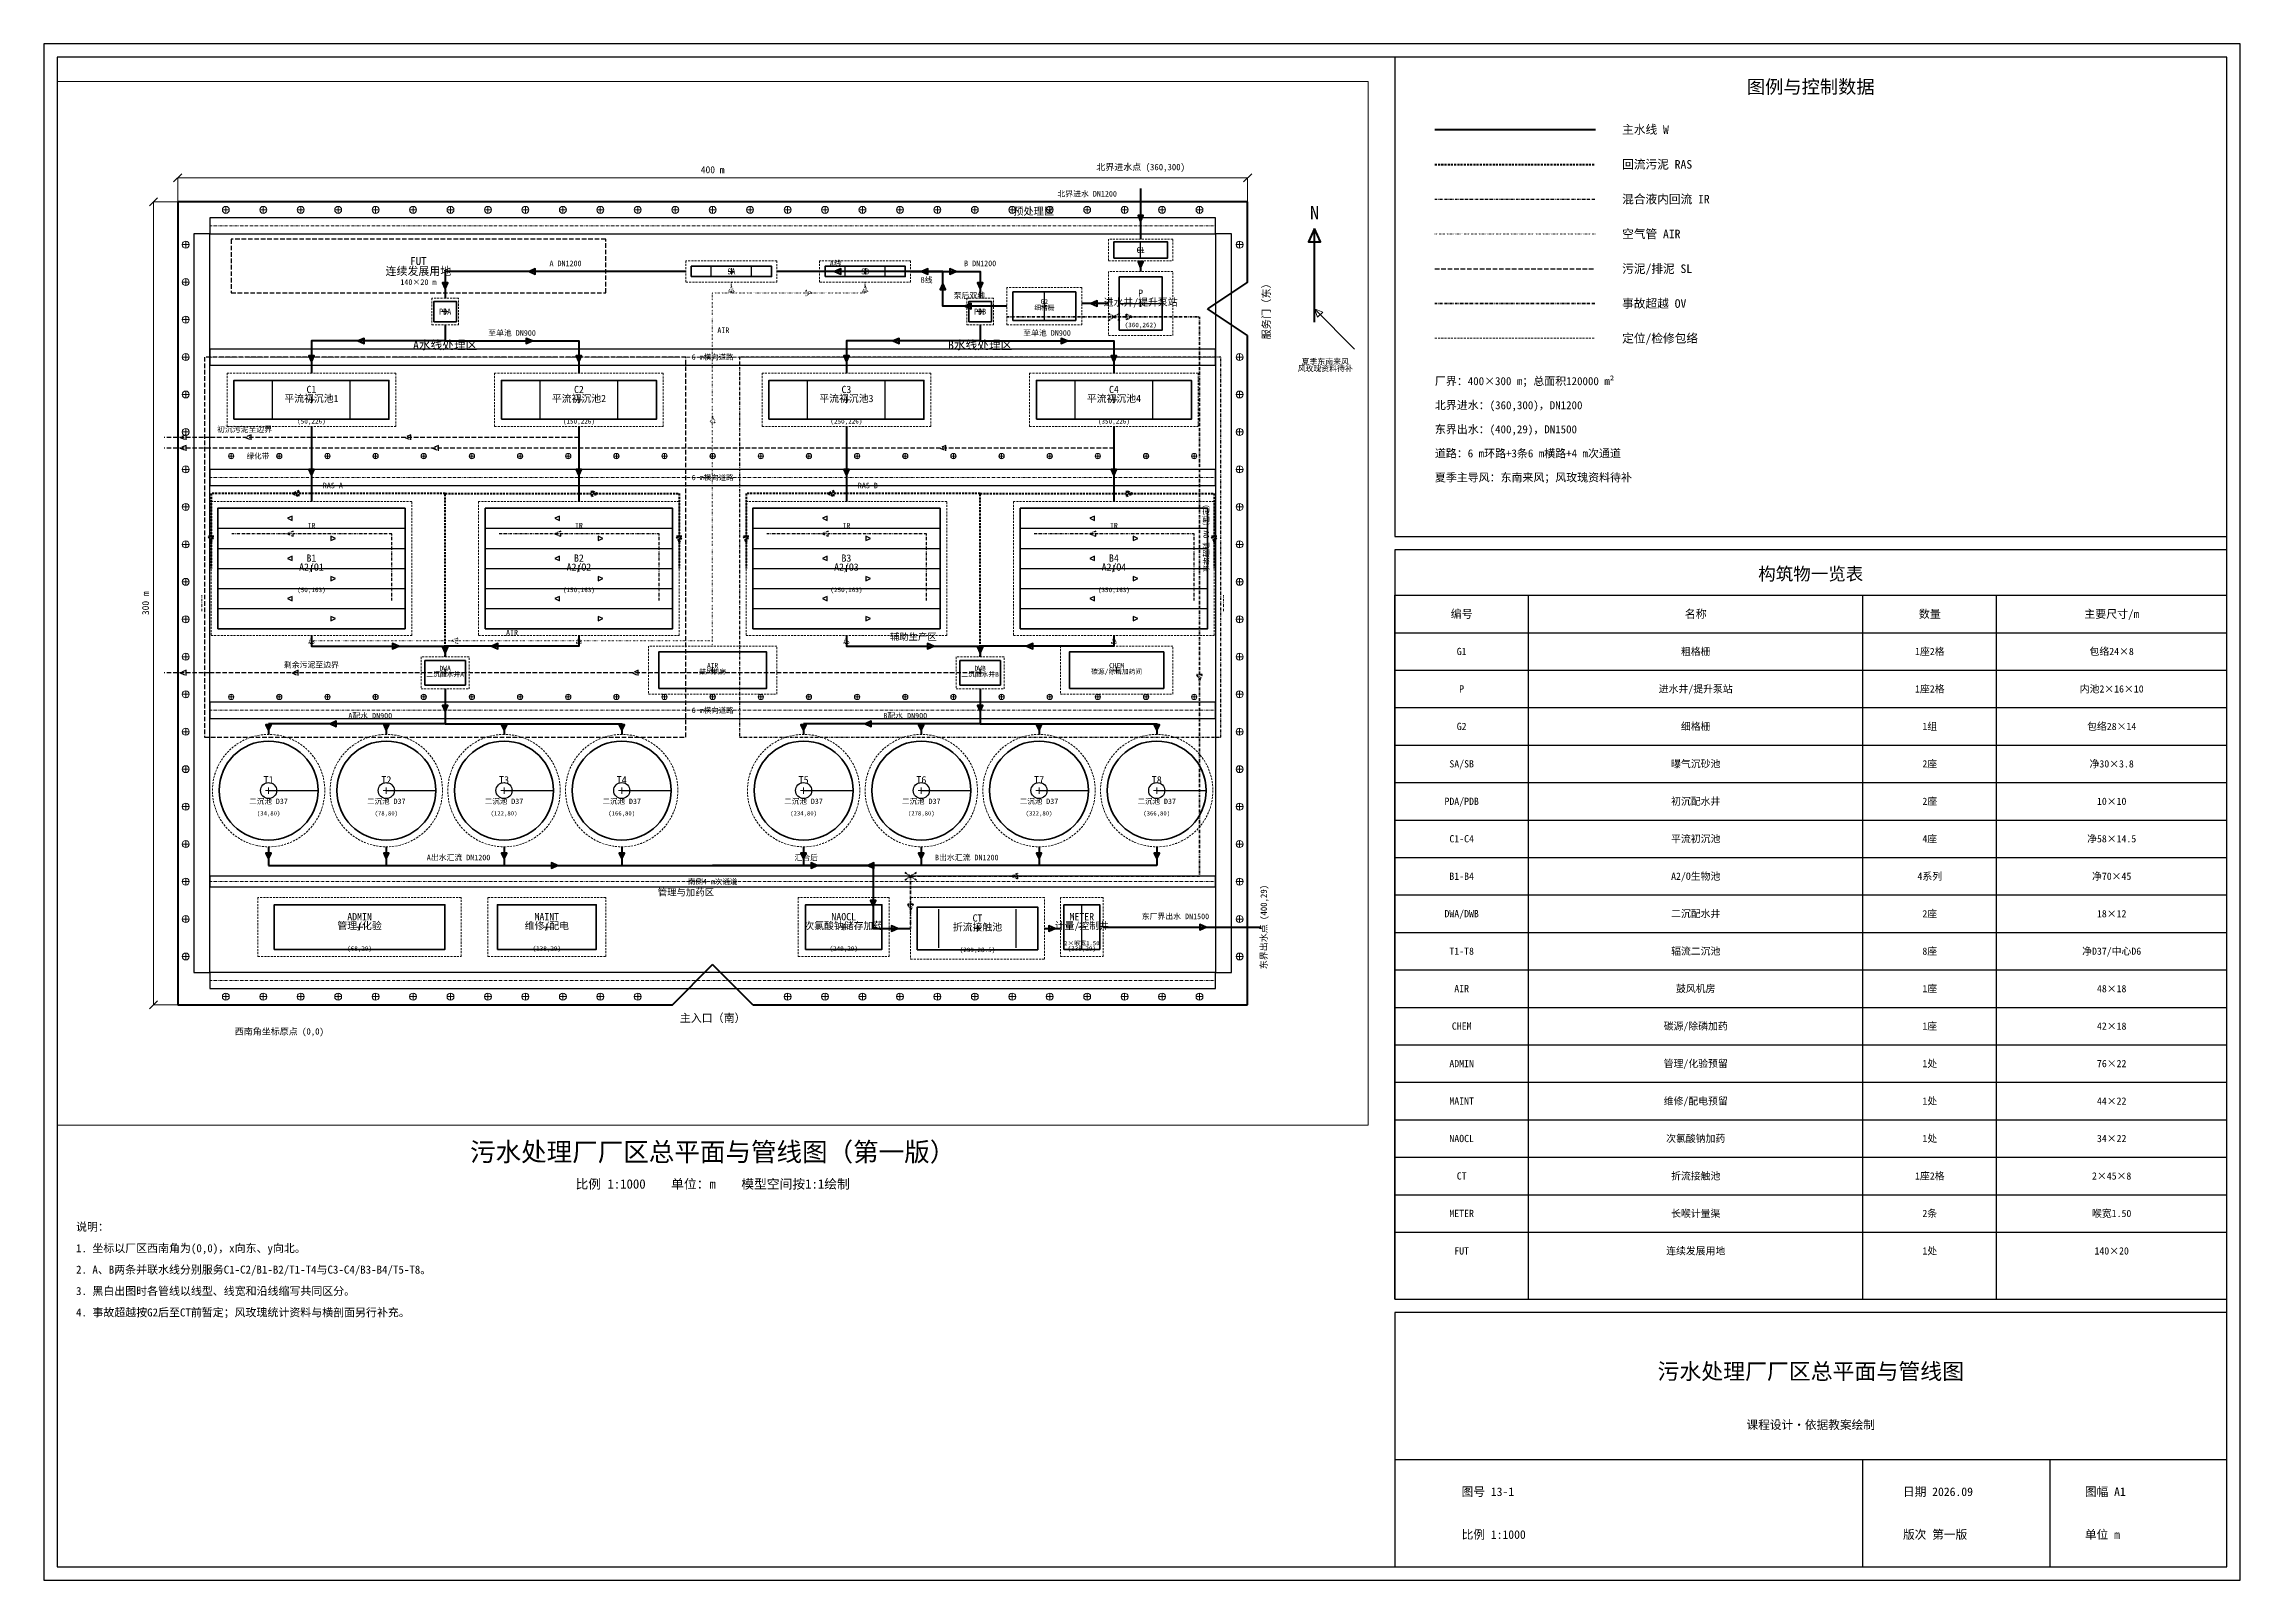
# Paper-space layout 'A1-1_1000' of a CAD drawing. Header units: metres, sheet in millimetres. Extents: x 10 to 831, y 10 to 584.
# The model-space entities are those that its viewports show. They can reach past a viewport. Long polylines and large blocks are cut down to what shows.
import ezdxf
from ezdxf.enums import TextEntityAlignment as Align

# ---------------------------------------------------------------- set-up
doc = ezdxf.new("R2010")
doc.units = ezdxf.units.M
for name, pattern in [('DASHDOTX', [1.8, 0.9, -0.35, 0.08, -0.35, 0.08, -0.04]), ('DASHEDX', [1.2, 0.75, -0.45]), ('DOTTEDX', [0.5, 0.08, -0.42]), ('LONGDASHX', [2.4, 1.7, -0.7])]:
    doc.linetypes.add(name, pattern=pattern)
for name, color, linetype, lineweight in [('AIR', 7, 'DOTTEDX', 25), ('BYPASS', 7, 'DASHDOTX', 35), ('COORD', 7, 'CONTINUOUS', 13), ('DIM', 7, 'CONTINUOUS', 18), ('ENVELOPE', 7, 'DASHEDX', 13), ('FLOW', 7, 'CONTINUOUS', 25), ('GREEN', 7, 'CONTINUOUS', 13), ('IR', 7, 'DASHDOTX', 30), ('NOTE', 7, 'CONTINUOUS', 18), ('PAPER', 7, 'CONTINUOUS', 25), ('RAS', 7, 'DASHEDX', 40), ('ROAD', 7, 'CONTINUOUS', 25), ('ROAD-CENTER', 7, 'DASHDOTX', 13), ('SITE', 7, 'CONTINUOUS', 50), ('SLUDGE', 7, 'LONGDASHX', 30), ('STRUCT-IN', 7, 'CONTINUOUS', 25), ('STRUCT-OUT', 7, 'CONTINUOUS', 35), ('TEXT', 7, 'CONTINUOUS', 18), ('W-MAIN', 7, 'CONTINUOUS', 50), ('ZONE-A', 7, 'LONGDASHX', 25), ('ZONE-B', 7, 'DASHDOTX', 25)]:
    doc.layers.add(name, color=color, linetype=linetype, lineweight=lineweight)
doc.styles.add('CN', font='simsun.ttf')

msp = doc.modelspace()

# ---------------------------------------------------------------- linework, layer by layer
at = {"layer": 'AIR'}
for points in [[(200, 134), (200, 266), (207, 266), (207, 270)], [(200, 266), (257, 266), (257, 270)], [(50, 136), (50, 138)], [(200, 134), (200, 136), (50, 136)], [(150, 136), (150, 138)], [(250, 136), (250, 138)], [(350, 136), (350, 138)]]:
    msp.add_lwpolyline(points, dxfattribs=at)
for points in [[(207, 268.6), (206.01, 266.4), (207.99, 266.4)], [(237.05, 266), (234.85, 266.99), (234.85, 265.01)], [(257, 268.6), (256.01, 266.4), (257.99, 266.4)], [(200, 219.8), (199.01, 217.6), (200.99, 217.6)], [(50, 137.3), (49.01, 135.1), (50.99, 135.1)], [(102.5, 136), (104.7, 135.01), (104.7, 136.99)], [(150, 137.3), (149.01, 135.1), (150.99, 135.1)], [(250, 137.3), (249.01, 135.1), (250.99, 135.1)], [(350, 137.3), (349.01, 135.1), (350.99, 135.1)]]:
    msp.add_lwpolyline(points, close=True, dxfattribs=at)
at = {"layer": 'BYPASS'}
for points in [[(310, 257), (382, 257), (382, 48), (274, 48), (274, 28.5)], [(347.8, 255.57), (350, 257), (347.8, 258.43)], [(352.2, 255.57), (350, 257), (352.2, 258.43)], [(271.8, 46.57), (274, 48), (271.8, 49.43)], [(276.2, 46.57), (274, 48), (276.2, 49.43)]]:
    msp.add_lwpolyline(points, dxfattribs=at)
for points in [[(356.8, 257), (354.6, 257.99), (354.6, 256.01)], [(382, 121.15), (382.99, 123.35), (381.01, 123.35)], [(311.8, 48), (314, 47.01), (314, 48.99)], [(274, 35.33), (274.99, 37.53), (273.01, 37.53)]]:
    msp.add_lwpolyline(points, close=True, dxfattribs=at)
at = {"layer": 'COORD'}
for p, q in [((358.8, 282), (361.2, 282)), ((360, 280.8), (360, 283.2)), ((205.8, 274), (208.2, 274)), ((207, 272.8), (207, 275.2)), ((255.8, 274), (258.2, 274)), ((257, 272.8), (257, 275.2)), ((360, 260.8), (360, 263.2)), ((98.8, 259), (101.2, 259)), ((100, 257.8), (100, 260.2)), ((298.8, 259), (301.2, 259)), ((300, 257.8), (300, 260.2)), ((322.8, 261), (325.2, 261)), ((324, 259.8), (324, 262.2)), ((358.8, 262), (361.2, 262)), ((48.8, 226), (51.2, 226)), ((50, 224.8), (50, 227.2)), ((148.8, 226), (151.2, 226)), ((150, 224.8), (150, 227.2)), ((248.8, 226), (251.2, 226)), ((250, 224.8), (250, 227.2)), ((348.8, 226), (351.2, 226)), ((350, 224.8), (350, 227.2)), ((48.8, 163), (51.2, 163)), ((50, 161.8), (50, 164.2)), ((148.8, 163), (151.2, 163)), ((150, 161.8), (150, 164.2)), ((248.8, 163), (251.2, 163)), ((250, 161.8), (250, 164.2)), ((348.8, 163), (351.2, 163)), ((350, 161.8), (350, 164.2)), ((98.8, 124), (101.2, 124)), ((100, 122.8), (100, 125.2)), ((198.8, 125), (201.2, 125)), ((200, 123.8), (200, 126.2)), ((298.8, 124), (301.2, 124)), ((300, 122.8), (300, 125.2)), ((349.8, 125), (352.2, 125)), ((351, 123.8), (351, 126.2)), ((32.8, 80), (35.2, 80)), ((34, 78.8), (34, 81.2)), ((76.8, 80), (79.2, 80)), ((78, 78.8), (78, 81.2)), ((120.8, 80), (123.2, 80)), ((122, 78.8), (122, 81.2)), ((164.8, 80), (167.2, 80)), ((166, 78.8), (166, 81.2)), ((232.8, 80), (235.2, 80)), ((234, 78.8), (234, 81.2)), ((276.8, 80), (279.2, 80)), ((278, 78.8), (278, 81.2)), ((320.8, 80), (323.2, 80)), ((322, 78.8), (322, 81.2)), ((364.8, 80), (367.2, 80)), ((366, 78.8), (366, 81.2)), ((66.8, 29), (69.2, 29)), ((68, 27.8), (68, 30.2)), ((136.8, 29), (139.2, 29)), ((138, 27.8), (138, 30.2)), ((247.8, 29), (250.2, 29)), ((249, 27.8), (249, 30.2)), ((297.8, 28.5), (300.2, 28.5)), ((299, 27.3), (299, 29.7)), ((336.8, 29), (339.2, 29)), ((338, 27.8), (338, 30.2))]:
    msp.add_line(p, q, dxfattribs=at)
at = {"layer": 'DIM'}
for p, q in [((-1.5, 307.5), (1.5, 310.5)), ((0, 300), (0, 309)), ((0, 309), (400, 309)), ((398.5, 307.5), (401.5, 310.5)), ((400, 300), (400, 309)), ((-10.5, 298.5), (-7.5, 301.5)), ((0, 300), (-9, 300)), ((-9, 0), (-9, 300)), ((-10.5, -1.5), (-7.5, 1.5)), ((0, 0), (-9, 0))]:
    msp.add_line(p, q, dxfattribs=at)
at = {"layer": 'ENVELOPE'}
for points in [[(348, 278), (372, 278), (372, 286), (348, 286)], [(190, 270), (224, 270), (224, 278), (190, 278)], [(240, 270), (274, 270), (274, 278), (240, 278)], [(348, 250), (372, 250), (372, 274), (348, 274)], [(95, 254), (105, 254), (105, 264), (95, 264)], [(295, 254), (305, 254), (305, 264), (295, 264)], [(310, 254), (338, 254), (338, 268), (310, 268)], [(18.5, 216), (81.5, 216), (81.5, 236), (18.5, 236)], [(118.5, 216), (181.5, 216), (181.5, 236), (118.5, 236)], [(218.5, 216), (281.5, 216), (281.5, 236), (218.5, 236)], [(318.5, 216), (381.5, 216), (381.5, 236), (318.5, 236)], [(12.5, 138), (87.5, 138), (87.5, 188), (12.5, 188)], [(112.5, 138), (187.5, 138), (187.5, 188), (112.5, 188)], [(212.5, 138), (287.5, 138), (287.5, 188), (212.5, 188)], [(312.5, 138), (387.5, 138), (387.5, 188), (312.5, 188)], [(176, 116), (224, 116), (224, 134), (176, 134)], [(330, 116), (372, 116), (372, 134), (330, 134)], [(91, 118), (109, 118), (109, 130), (91, 130)], [(291, 118), (309, 118), (309, 130), (291, 130)], [(30, 18), (106, 18), (106, 40), (30, 40)], [(116, 18), (160, 18), (160, 40), (116, 40)], [(232, 18), (266, 18), (266, 40), (232, 40)], [(274, 17), (324, 17), (324, 40), (274, 40)], [(330, 18), (346, 18), (346, 40), (330, 40)]]:
    msp.add_lwpolyline(points, close=True, dxfattribs=at)
for centre in [(34, 80), (78, 80), (122, 80), (166, 80), (234, 80), (278, 80), (322, 80), (366, 80)]:
    msp.add_circle(centre, 21, dxfattribs=at)
at = {"layer": 'FLOW'}
for points in [[(41, 181.75), (42.8, 180.94), (42.8, 182.56)], [(141, 181.75), (142.8, 180.94), (142.8, 182.56)], [(241, 181.75), (242.8, 180.94), (242.8, 182.56)], [(341, 181.75), (342.8, 180.94), (342.8, 182.56)], [(59, 174.25), (57.2, 175.06), (57.2, 173.44)], [(159, 174.25), (157.2, 175.06), (157.2, 173.44)], [(259, 174.25), (257.2, 175.06), (257.2, 173.44)], [(359, 174.25), (357.2, 175.06), (357.2, 173.44)], [(41, 166.75), (42.8, 165.94), (42.8, 167.56)], [(141, 166.75), (142.8, 165.94), (142.8, 167.56)], [(241, 166.75), (242.8, 165.94), (242.8, 167.56)], [(341, 166.75), (342.8, 165.94), (342.8, 167.56)], [(59, 159.25), (57.2, 160.06), (57.2, 158.44)], [(159, 159.25), (157.2, 160.06), (157.2, 158.44)], [(259, 159.25), (257.2, 160.06), (257.2, 158.44)], [(359, 159.25), (357.2, 160.06), (357.2, 158.44)], [(41, 151.75), (42.8, 150.94), (42.8, 152.56)], [(141, 151.75), (142.8, 150.94), (142.8, 152.56)], [(241, 151.75), (242.8, 150.94), (242.8, 152.56)], [(341, 151.75), (342.8, 150.94), (342.8, 152.56)], [(59, 144.25), (57.2, 145.06), (57.2, 143.44)], [(159, 144.25), (157.2, 145.06), (157.2, 143.44)], [(259, 144.25), (257.2, 145.06), (257.2, 143.44)], [(359, 144.25), (357.2, 145.06), (357.2, 143.44)]]:
    msp.add_lwpolyline(points, close=True, dxfattribs=at)
at = {"layer": 'GREEN'}
for p, q in [((16.7, 297), (19.3, 297)), ((18, 295.7), (18, 298.3)), ((30.7, 297), (33.3, 297)), ((32, 295.7), (32, 298.3)), ((44.7, 297), (47.3, 297)), ((46, 295.7), (46, 298.3)), ((58.7, 297), (61.3, 297)), ((60, 295.7), (60, 298.3)), ((72.7, 297), (75.3, 297)), ((74, 295.7), (74, 298.3)), ((86.7, 297), (89.3, 297)), ((88, 295.7), (88, 298.3)), ((100.7, 297), (103.3, 297)), ((102, 295.7), (102, 298.3)), ((114.7, 297), (117.3, 297)), ((116, 295.7), (116, 298.3)), ((128.7, 297), (131.3, 297)), ((130, 295.7), (130, 298.3)), ((142.7, 297), (145.3, 297)), ((144, 295.7), (144, 298.3)), ((156.7, 297), (159.3, 297)), ((158, 295.7), (158, 298.3)), ((170.7, 297), (173.3, 297)), ((172, 295.7), (172, 298.3)), ((184.7, 297), (187.3, 297)), ((186, 295.7), (186, 298.3)), ((198.7, 297), (201.3, 297)), ((200, 295.7), (200, 298.3)), ((212.7, 297), (215.3, 297)), ((214, 295.7), (214, 298.3)), ((226.7, 297), (229.3, 297)), ((228, 295.7), (228, 298.3)), ((240.7, 297), (243.3, 297)), ((242, 295.7), (242, 298.3)), ((254.7, 297), (257.3, 297)), ((256, 295.7), (256, 298.3)), ((268.7, 297), (271.3, 297)), ((270, 295.7), (270, 298.3)), ((282.7, 297), (285.3, 297)), ((284, 295.7), (284, 298.3)), ((296.7, 297), (299.3, 297)), ((298, 295.7), (298, 298.3)), ((310.7, 297), (313.3, 297)), ((312, 295.7), (312, 298.3)), ((324.7, 297), (327.3, 297)), ((326, 295.7), (326, 298.3)), ((338.7, 297), (341.3, 297)), ((340, 295.7), (340, 298.3)), ((352.7, 297), (355.3, 297)), ((354, 295.7), (354, 298.3)), ((366.7, 297), (369.3, 297)), ((368, 295.7), (368, 298.3)), ((380.7, 297), (383.3, 297)), ((382, 295.7), (382, 298.3)), ((1.7, 284), (4.3, 284)), ((3, 282.7), (3, 285.3)), ((395.7, 284), (398.3, 284)), ((397, 282.7), (397, 285.3)), ((3, 268.7), (3, 271.3)), ((1.7, 270), (4.3, 270)), ((1.7, 256), (4.3, 256)), ((3, 254.7), (3, 257.3)), ((1.7, 242), (4.3, 242)), ((3, 240.7), (3, 243.3)), ((395.7, 242), (398.3, 242)), ((397, 240.7), (397, 243.3)), ((1.7, 228), (4.3, 228)), ((3, 226.7), (3, 229.3)), ((395.7, 228), (398.3, 228)), ((397, 226.7), (397, 229.3)), ((1.7, 214), (4.3, 214)), ((3, 212.7), (3, 215.3)), ((395.7, 214), (398.3, 214)), ((397, 212.7), (397, 215.3)), ((20, 204), (20, 206)), ((38, 204), (38, 206)), ((56, 204), (56, 206)), ((74, 204), (74, 206)), ((92, 204), (92, 206)), ((110, 204), (110, 206)), ((128, 204), (128, 206)), ((146, 204), (146, 206)), ((164, 204), (164, 206)), ((182, 204), (182, 206)), ((200, 204), (200, 206)), ((218, 204), (218, 206)), ((236, 204), (236, 206)), ((254, 204), (254, 206)), ((272, 204), (272, 206)), ((290, 204), (290, 206)), ((308, 204), (308, 206)), ((326, 204), (326, 206)), ((344, 204), (344, 206)), ((362, 204), (362, 206)), ((380, 204), (380, 206)), ((1.7, 200), (4.3, 200)), ((3, 198.7), (3, 201.3)), ((19, 205), (21, 205)), ((37, 205), (39, 205)), ((55, 205), (57, 205)), ((73, 205), (75, 205)), ((91, 205), (93, 205)), ((109, 205), (111, 205)), ((127, 205), (129, 205)), ((145, 205), (147, 205)), ((163, 205), (165, 205)), ((181, 205), (183, 205)), ((199, 205), (201, 205)), ((217, 205), (219, 205)), ((235, 205), (237, 205)), ((253, 205), (255, 205)), ((271, 205), (273, 205)), ((289, 205), (291, 205)), ((307, 205), (309, 205)), ((325, 205), (327, 205)), ((343, 205), (345, 205)), ((361, 205), (363, 205)), ((379, 205), (381, 205)), ((395.7, 200), (398.3, 200)), ((397, 198.7), (397, 201.3)), ((1.7, 186), (4.3, 186)), ((3, 184.7), (3, 187.3)), ((395.7, 186), (398.3, 186)), ((397, 184.7), (397, 187.3)), ((3, 170.7), (3, 173.3)), ((397, 170.7), (397, 173.3)), ((1.7, 172), (4.3, 172)), ((395.7, 172), (398.3, 172)), ((1.7, 158), (4.3, 158)), ((3, 156.7), (3, 159.3)), ((395.7, 158), (398.3, 158)), ((397, 156.7), (397, 159.3)), ((1.7, 144), (4.3, 144)), ((3, 142.7), (3, 145.3)), ((395.7, 144), (398.3, 144)), ((397, 142.7), (397, 145.3)), ((1.7, 130), (4.3, 130)), ((3, 128.7), (3, 131.3)), ((395.7, 130), (398.3, 130)), ((397, 128.7), (397, 131.3)), ((1.7, 116), (4.3, 116)), ((3, 114.7), (3, 117.3)), ((19, 115), (21, 115)), ((20, 114), (20, 116)), ((37, 115), (39, 115)), ((38, 114), (38, 116)), ((55, 115), (57, 115)), ((56, 114), (56, 116)), ((73, 115), (75, 115)), ((74, 114), (74, 116)), ((91, 115), (93, 115)), ((92, 114), (92, 116)), ((109, 115), (111, 115)), ((110, 114), (110, 116)), ((127, 115), (129, 115)), ((128, 114), (128, 116)), ((145, 115), (147, 115)), ((146, 114), (146, 116)), ((163, 115), (165, 115)), ((164, 114), (164, 116)), ((181, 115), (183, 115)), ((182, 114), (182, 116)), ((199, 115), (201, 115)), ((200, 114), (200, 116)), ((217, 115), (219, 115)), ((218, 114), (218, 116)), ((235, 115), (237, 115)), ((236, 114), (236, 116)), ((253, 115), (255, 115)), ((254, 114), (254, 116)), ((271, 115), (273, 115)), ((272, 114), (272, 116)), ((289, 115), (291, 115)), ((290, 114), (290, 116)), ((307, 115), (309, 115)), ((308, 114), (308, 116)), ((325, 115), (327, 115)), ((326, 114), (326, 116)), ((343, 115), (345, 115)), ((344, 114), (344, 116)), ((361, 115), (363, 115)), ((362, 114), (362, 116)), ((379, 115), (381, 115)), ((380, 114), (380, 116)), ((395.7, 116), (398.3, 116)), ((397, 114.7), (397, 117.3)), ((1.7, 102), (4.3, 102)), ((3, 100.7), (3, 103.3)), ((395.7, 102), (398.3, 102)), ((397, 100.7), (397, 103.3)), ((1.7, 88), (4.3, 88)), ((3, 86.7), (3, 89.3)), ((395.7, 88), (398.3, 88)), ((397, 86.7), (397, 89.3)), ((1.7, 74), (4.3, 74)), ((3, 72.7), (3, 75.3)), ((395.7, 74), (398.3, 74)), ((397, 72.7), (397, 75.3)), ((1.7, 60), (4.3, 60)), ((3, 58.7), (3, 61.3)), ((395.7, 60), (398.3, 60)), ((397, 58.7), (397, 61.3)), ((1.7, 46), (4.3, 46)), ((3, 44.7), (3, 47.3)), ((395.7, 46), (398.3, 46)), ((397, 44.7), (397, 47.3)), ((3, 30.7), (3, 33.3)), ((397, 30.7), (397, 33.3)), ((1.7, 32), (4.3, 32)), ((395.7, 32), (398.3, 32)), ((1.7, 18), (4.3, 18)), ((3, 16.7), (3, 19.3)), ((395.7, 18), (398.3, 18)), ((397, 16.7), (397, 19.3)), ((16.7, 3), (19.3, 3)), ((18, 1.7), (18, 4.3)), ((30.7, 3), (33.3, 3)), ((32, 1.7), (32, 4.3)), ((44.7, 3), (47.3, 3)), ((46, 1.7), (46, 4.3)), ((58.7, 3), (61.3, 3)), ((60, 1.7), (60, 4.3)), ((72.7, 3), (75.3, 3)), ((74, 1.7), (74, 4.3)), ((86.7, 3), (89.3, 3)), ((88, 1.7), (88, 4.3)), ((100.7, 3), (103.3, 3)), ((102, 1.7), (102, 4.3)), ((114.7, 3), (117.3, 3)), ((116, 1.7), (116, 4.3)), ((128.7, 3), (131.3, 3)), ((130, 1.7), (130, 4.3)), ((142.7, 3), (145.3, 3)), ((144, 1.7), (144, 4.3)), ((156.7, 3), (159.3, 3)), ((158, 1.7), (158, 4.3)), ((170.7, 3), (173.3, 3)), ((172, 1.7), (172, 4.3)), ((226.7, 3), (229.3, 3)), ((228, 1.7), (228, 4.3)), ((240.7, 3), (243.3, 3)), ((242, 1.7), (242, 4.3)), ((254.7, 3), (257.3, 3)), ((256, 1.7), (256, 4.3)), ((268.7, 3), (271.3, 3)), ((270, 1.7), (270, 4.3)), ((282.7, 3), (285.3, 3)), ((284, 1.7), (284, 4.3)), ((296.7, 3), (299.3, 3)), ((298, 1.7), (298, 4.3)), ((310.7, 3), (313.3, 3)), ((312, 1.7), (312, 4.3)), ((324.7, 3), (327.3, 3)), ((326, 1.7), (326, 4.3)), ((338.7, 3), (341.3, 3)), ((340, 1.7), (340, 4.3)), ((352.7, 3), (355.3, 3)), ((354, 1.7), (354, 4.3)), ((366.7, 3), (369.3, 3)), ((368, 1.7), (368, 4.3)), ((380.7, 3), (383.3, 3)), ((382, 1.7), (382, 4.3))]:
    msp.add_line(p, q, dxfattribs=at)
for centre, radius in [((18, 297), 1.3), ((32, 297), 1.3), ((46, 297), 1.3), ((60, 297), 1.3), ((74, 297), 1.3), ((88, 297), 1.3), ((102, 297), 1.3), ((116, 297), 1.3), ((130, 297), 1.3), ((144, 297), 1.3), ((158, 297), 1.3), ((172, 297), 1.3), ((186, 297), 1.3), ((200, 297), 1.3), ((214, 297), 1.3), ((228, 297), 1.3), ((242, 297), 1.3), ((256, 297), 1.3), ((270, 297), 1.3), ((284, 297), 1.3), ((298, 297), 1.3), ((312, 297), 1.3), ((326, 297), 1.3), ((340, 297), 1.3), ((354, 297), 1.3), ((368, 297), 1.3), ((382, 297), 1.3), ((3, 284), 1.3), ((397, 284), 1.3), ((3, 270), 1.3), ((3, 256), 1.3), ((3, 242), 1.3), ((397, 242), 1.3), ((3, 228), 1.3), ((397, 228), 1.3), ((3, 214), 1.3), ((397, 214), 1.3), ((20, 205), 1), ((38, 205), 1), ((56, 205), 1), ((74, 205), 1), ((92, 205), 1), ((110, 205), 1), ((128, 205), 1), ((146, 205), 1), ((164, 205), 1), ((182, 205), 1), ((200, 205), 1), ((218, 205), 1), ((236, 205), 1), ((254, 205), 1), ((272, 205), 1), ((290, 205), 1), ((308, 205), 1), ((326, 205), 1), ((344, 205), 1), ((362, 205), 1), ((380, 205), 1), ((3, 200), 1.3), ((397, 200), 1.3), ((3, 186), 1.3), ((397, 186), 1.3), ((3, 172), 1.3), ((397, 172), 1.3), ((3, 158), 1.3), ((397, 158), 1.3), ((3, 144), 1.3), ((397, 144), 1.3), ((3, 130), 1.3), ((397, 130), 1.3), ((3, 116), 1.3), ((20, 115), 1), ((38, 115), 1), ((56, 115), 1), ((74, 115), 1), ((92, 115), 1), ((110, 115), 1), ((128, 115), 1), ((146, 115), 1), ((164, 115), 1), ((182, 115), 1), ((200, 115), 1), ((218, 115), 1), ((236, 115), 1), ((254, 115), 1), ((272, 115), 1), ((290, 115), 1), ((308, 115), 1), ((326, 115), 1), ((344, 115), 1), ((362, 115), 1), ((380, 115), 1), ((397, 116), 1.3), ((3, 102), 1.3), ((397, 102), 1.3), ((3, 88), 1.3), ((397, 88), 1.3), ((3, 74), 1.3), ((397, 74), 1.3), ((3, 60), 1.3), ((397, 60), 1.3), ((3, 46), 1.3), ((397, 46), 1.3), ((3, 32), 1.3), ((397, 32), 1.3), ((3, 18), 1.3), ((397, 18), 1.3), ((18, 3), 1.3), ((32, 3), 1.3), ((46, 3), 1.3), ((60, 3), 1.3), ((74, 3), 1.3), ((88, 3), 1.3), ((102, 3), 1.3), ((116, 3), 1.3), ((130, 3), 1.3), ((144, 3), 1.3), ((158, 3), 1.3), ((172, 3), 1.3), ((228, 3), 1.3), ((242, 3), 1.3), ((256, 3), 1.3), ((270, 3), 1.3), ((284, 3), 1.3), ((298, 3), 1.3), ((312, 3), 1.3), ((326, 3), 1.3), ((340, 3), 1.3), ((354, 3), 1.3), ((368, 3), 1.3), ((382, 3), 1.3)]:
    msp.add_circle(centre, radius, dxfattribs=at)
at = {"layer": 'IR'}
for points in [[(80, 151), (80, 176), (20, 176)], [(180, 151), (180, 176), (120, 176)], [(280, 151), (280, 176), (220, 176)], [(380, 151), (380, 176), (320, 176)]]:
    msp.add_lwpolyline(points, dxfattribs=at)
for points in [[(41, 176), (43.2, 175.01), (43.2, 176.99)], [(141, 176), (143.2, 175.01), (143.2, 176.99)], [(241, 176), (243.2, 175.01), (243.2, 176.99)], [(341, 176), (343.2, 175.01), (343.2, 176.99)]]:
    msp.add_lwpolyline(points, close=True, dxfattribs=at)
at = {"layer": 'NOTE'}
msp.add_line((440, 245), (425, 260), dxfattribs=at)
msp.add_lwpolyline([(425, 260), (426.17, 256.92), (428.08, 258.83)], close=True, dxfattribs=at)
at = {"layer": 'RAS'}
for points in [[(100, 130), (100, 191), (12.5, 191), (12.5, 163)], [(100, 191), (187.5, 191), (187.5, 163)], [(300, 130), (300, 191), (212.5, 191), (212.5, 163)], [(300, 191), (387.5, 191), (387.5, 163)]]:
    msp.add_lwpolyline(points, dxfattribs=at)
for points in [[(43.12, 191), (45.33, 190.01), (45.33, 191.99)], [(156.88, 191), (154.68, 191.99), (154.68, 190.01)], [(243.12, 191), (245.32, 190.01), (245.32, 191.99)], [(356.88, 191), (354.68, 191.99), (354.68, 190.01)], [(12.5, 172.8), (13.49, 175), (11.51, 175)], [(187.5, 172.8), (188.49, 175), (186.51, 175)], [(212.5, 172.8), (213.49, 175), (211.51, 175)], [(387.5, 172.8), (388.49, 175), (386.51, 175)]]:
    msp.add_lwpolyline(points, close=True, dxfattribs=at)
at = {"layer": 'ROAD'}
for points in [[(6, 12), (12, 12), (12, 288), (6, 288)], [(12, 288), (388, 288), (388, 294), (12, 294)], [(388, 12), (394, 12), (394, 288), (388, 288)], [(12, 239), (388, 239), (388, 245), (12, 245)], [(12, 194), (388, 194), (388, 200), (12, 200)], [(12, 107), (388, 107), (388, 113), (12, 113)], [(12, 44), (388, 44), (388, 48), (12, 48)], [(12, 6), (388, 6), (388, 12), (12, 12)]]:
    msp.add_lwpolyline(points, close=True, dxfattribs=at)
at = {"layer": 'ROAD-CENTER'}
for p, q in [((12, 291), (388, 291)), ((12, 242), (388, 242)), ((12, 197), (388, 197)), ((9, 147), (9, 153)), ((391, 147), (391, 153)), ((12, 110), (388, 110)), ((12, 46), (388, 46)), ((12, 9), (388, 9))]:
    msp.add_line(p, q, dxfattribs=at)
at = {"layer": 'SITE'}
for p, q in [((400, 300), (0, 300)), ((0, 300), (0, 0)), ((400, 270), (400, 300)), ((425, 255), (425, 290)), ((400, 270), (385, 260)), ((400, 250), (385, 260)), ((400, 0), (400, 250)), ((185, 0), (200, 15)), ((215, 0), (200, 15)), ((0, 0), (185, 0)), ((215, 0), (400, 0))]:
    msp.add_line(p, q, dxfattribs=at)
msp.add_lwpolyline([(425, 290), (422.75, 285), (427.25, 285)], close=True, dxfattribs=at)
at = {"layer": 'SLUDGE'}
for points in [[(50, 216), (50, 212), (12, 212), (-5, 212)], [(250, 216), (250, 208), (12, 208), (-5, 208)], [(150, 216), (150, 212), (50, 212)], [(350, 216), (350, 208), (250, 208)], [(100, 124), (12, 124), (-5, 124)], [(300, 124), (100, 124)]]:
    msp.add_lwpolyline(points, dxfattribs=at)
for points in [[(0.95, 212), (3.15, 211.01), (3.15, 212.99)], [(0.95, 208), (3.15, 207.01), (3.15, 208.99)], [(25.3, 212), (27.5, 211.01), (27.5, 212.99)], [(85, 212), (87.2, 211.01), (87.2, 212.99)], [(95.3, 208), (97.5, 207.01), (97.5, 208.99)], [(285, 208), (287.2, 207.01), (287.2, 208.99)], [(0.95, 124), (3.15, 123.01), (3.15, 124.99)], [(42.8, 124), (45, 123.01), (45, 124.99)], [(170, 124), (172.2, 123.01), (172.2, 124.99)]]:
    msp.add_lwpolyline(points, close=True, dxfattribs=at)
at = {"layer": 'STRUCT-IN'}
for p, q in [((360, 279), (360, 285)), ((199.5, 272.1), (199.5, 275.9)), ((214.5, 272.1), (214.5, 275.9)), ((249.5, 272.1), (249.5, 275.9)), ((264.5, 272.1), (264.5, 275.9)), ((324, 256), (324, 266)), ((352, 262), (368, 262)), ((35.5, 218.75), (35.5, 233.25)), ((64.5, 218.75), (64.5, 233.25)), ((135.5, 218.75), (135.5, 233.25)), ((164.5, 218.75), (164.5, 233.25)), ((235.5, 218.75), (235.5, 233.25)), ((264.5, 218.75), (264.5, 233.25)), ((335.5, 218.75), (335.5, 233.25)), ((364.5, 218.75), (364.5, 233.25)), ((15, 178), (85, 178)), ((115, 178), (185, 178)), ((215, 178), (285, 178)), ((315, 178), (385, 178)), ((15, 170.5), (85, 170.5)), ((115, 170.5), (185, 170.5)), ((215, 170.5), (285, 170.5)), ((315, 170.5), (385, 170.5)), ((15, 163), (85, 163)), ((115, 163), (185, 163)), ((215, 163), (285, 163)), ((315, 163), (385, 163)), ((15, 155.5), (85, 155.5)), ((15, 148), (85, 148)), ((115, 155.5), (185, 155.5)), ((115, 148), (185, 148)), ((215, 155.5), (285, 155.5)), ((215, 148), (285, 148)), ((315, 155.5), (385, 155.5)), ((315, 148), (385, 148)), ((34, 80), (52.5, 80)), ((78, 80), (96.5, 80)), ((122, 80), (140.5, 80)), ((166, 80), (184.5, 80)), ((234, 80), (252.5, 80)), ((278, 80), (296.5, 80)), ((322, 80), (340.5, 80)), ((366, 80), (384.5, 80)), ((284.5, 21.25), (284.5, 35.75)), ((313.5, 21.25), (313.5, 35.75)), ((338, 21), (338, 37))]:
    msp.add_line(p, q, dxfattribs=at)
for centre in [(34, 80), (78, 80), (122, 80), (166, 80), (234, 80), (278, 80), (322, 80), (366, 80)]:
    msp.add_circle(centre, 3, dxfattribs=at)
at = {"layer": 'STRUCT-OUT'}
for points in [[(349.92, 278.96), (370.08, 278.96), (370.08, 285.04), (349.92, 285.04)], [(192, 272.1), (222, 272.1), (222, 275.9), (192, 275.9)], [(242, 272.1), (272, 272.1), (272, 275.9), (242, 275.9)], [(352, 252), (368, 252), (368, 272), (352, 272)], [(352, 252), (368, 252), (368, 272), (352, 272)], [(95.8, 255.2), (104.2, 255.2), (104.2, 262.8), (95.8, 262.8)], [(295.8, 255.2), (304.2, 255.2), (304.2, 262.8), (295.8, 262.8)], [(312.24, 255.68), (335.76, 255.68), (335.76, 266.32), (312.24, 266.32)], [(21, 218.75), (79, 218.75), (79, 233.25), (21, 233.25)], [(121, 218.75), (179, 218.75), (179, 233.25), (121, 233.25)], [(221, 218.75), (279, 218.75), (279, 233.25), (221, 233.25)], [(321, 218.75), (379, 218.75), (379, 233.25), (321, 233.25)], [(15, 140.5), (85, 140.5), (85, 185.5), (15, 185.5)], [(115, 140.5), (185, 140.5), (185, 185.5), (115, 185.5)], [(215, 140.5), (285, 140.5), (285, 185.5), (215, 185.5)], [(315, 140.5), (385, 140.5), (385, 185.5), (315, 185.5)], [(179.84, 118.16), (220.16, 118.16), (220.16, 131.84), (179.84, 131.84)], [(333.36, 118.16), (368.64, 118.16), (368.64, 131.84), (333.36, 131.84)], [(92.44, 119.44), (107.56, 119.44), (107.56, 128.56), (92.44, 128.56)], [(292.44, 119.44), (307.56, 119.44), (307.56, 128.56), (292.44, 128.56)], [(36.08, 20.64), (99.92, 20.64), (99.92, 37.36), (36.08, 37.36)], [(119.52, 20.64), (156.48, 20.64), (156.48, 37.36), (119.52, 37.36)], [(234.72, 20.64), (263.28, 20.64), (263.28, 37.36), (234.72, 37.36)], [(276.5, 20.5), (321.5, 20.5), (321.5, 36.5), (276.5, 36.5)], [(331.28, 20.64), (344.72, 20.64), (344.72, 37.36), (331.28, 37.36)]]:
    msp.add_lwpolyline(points, close=True, dxfattribs=at)
for centre in [(34, 80), (78, 80), (122, 80), (166, 80), (234, 80), (278, 80), (322, 80), (366, 80)]:
    msp.add_circle(centre, 18.5, dxfattribs=at)
at = {"layer": 'W-MAIN'}
for points in [[(360, 305), (360, 286)], [(190, 274), (100, 274), (100, 264)], [(286, 274), (224, 274)], [(286, 274), (274, 274)], [(274, 274), (300, 274), (300, 264)], [(310, 261), (286, 261), (286, 274)], [(360, 278), (360, 274)], [(348, 262), (338, 262)], [(100, 254), (100, 248), (50, 248), (50, 236)], [(100, 248), (150, 248), (150, 236)], [(300, 254), (300, 248), (250, 248), (250, 236)], [(300, 248), (350, 248), (350, 236)], [(50, 216), (50, 188)], [(150, 216), (150, 188)], [(250, 216), (250, 188)], [(350, 216), (350, 188)], [(50, 138), (50, 134), (100, 134), (100, 130)], [(150, 138), (150, 134), (100, 134)], [(250, 138), (250, 134), (300, 134), (300, 130)], [(350, 138), (350, 134), (300, 134)], [(100, 118), (100, 105), (34, 105)], [(300, 118), (300, 105), (234, 105)], [(34, 105), (34, 101)], [(100, 105), (78, 105), (78, 101)], [(100, 105), (122, 105), (122, 101)], [(100, 105), (166, 105), (166, 101)], [(234, 105), (234, 101)], [(300, 105), (278, 105), (278, 101)], [(300, 105), (322, 105), (322, 101)], [(300, 105), (366, 105), (366, 101)], [(34, 59), (34, 52)], [(78, 59), (78, 52)], [(122, 59), (122, 52)], [(166, 59), (166, 52)], [(234, 59), (234, 52)], [(278, 59), (278, 52)], [(322, 59), (322, 52)], [(366, 59), (366, 52)], [(34, 52), (200, 52)], [(366, 52), (200, 52)], [(200, 52), (260, 52), (260, 28.5), (274, 28.5)], [(324, 28.5), (330, 28.5)], [(346, 29), (405, 29)]]:
    msp.add_lwpolyline(points, dxfattribs=at)
for points in [[(360, 292.65), (360.99, 294.85), (359.01, 294.85)], [(131.5, 274), (133.7, 273.01), (133.7, 274.99)], [(245.7, 274), (247.9, 273.01), (247.9, 274.99)], [(278.2, 274), (280.4, 273.01), (280.4, 274.99)], [(290.9, 274), (288.7, 274.99), (288.7, 273.01)], [(360, 275.4), (360.99, 277.6), (359.01, 277.6)], [(100, 267.5), (100.99, 269.7), (99.01, 269.7)], [(286, 269.45), (285.01, 267.25), (286.99, 267.25)], [(300, 267.5), (300.99, 269.7), (299.01, 269.7)], [(341.5, 262), (343.7, 261.01), (343.7, 262.99)], [(294.4, 261), (296.6, 260.01), (296.6, 261.99)], [(67.5, 248), (69.7, 247.01), (69.7, 248.99)], [(132.5, 248), (130.3, 248.99), (130.3, 247.01)], [(267.5, 248), (269.7, 247.01), (269.7, 248.99)], [(332.5, 248), (330.3, 248.99), (330.3, 247.01)], [(50, 240.2), (50.99, 242.4), (49.01, 242.4)], [(150, 240.2), (150.99, 242.4), (149.01, 242.4)], [(250, 240.2), (250.99, 242.4), (249.01, 242.4)], [(350, 240.2), (350.99, 242.4), (349.01, 242.4)], [(50, 197.8), (50.99, 200), (49.01, 200)], [(150, 197.8), (150.99, 200), (149.01, 200)], [(250, 197.8), (250.99, 200), (249.01, 200)], [(350, 197.8), (350.99, 200), (349.01, 200)], [(82.5, 134), (80.3, 134.99), (80.3, 133.01)], [(100, 131.4), (100.99, 133.6), (99.01, 133.6)], [(117.5, 134), (119.7, 133.01), (119.7, 134.99)], [(282.5, 134), (280.3, 134.99), (280.3, 133.01)], [(300, 131.4), (300.99, 133.6), (299.01, 133.6)], [(317.5, 134), (319.7, 133.01), (319.7, 134.99)], [(100, 109.55), (100.99, 111.75), (99.01, 111.75)], [(300, 109.55), (300.99, 111.75), (299.01, 111.75)], [(34, 102.4), (34.99, 104.6), (33.01, 104.6)], [(57.1, 105), (59.3, 104.01), (59.3, 105.99)], [(78, 102.4), (78.99, 104.6), (77.01, 104.6)], [(122, 102.4), (122.99, 104.6), (121.01, 104.6)], [(166, 102.4), (166.99, 104.6), (165.01, 104.6)], [(234, 102.4), (234.99, 104.6), (233.01, 104.6)], [(257.1, 105), (259.3, 104.01), (259.3, 105.99)], [(278, 102.4), (278.99, 104.6), (277.01, 104.6)], [(322, 102.4), (322.99, 104.6), (321.01, 104.6)], [(366, 102.4), (366.99, 104.6), (365.01, 104.6)], [(34, 54.45), (34.99, 56.65), (33.01, 56.65)], [(78, 54.45), (78.99, 56.65), (77.01, 56.65)], [(122, 54.45), (122.99, 56.65), (121.01, 56.65)], [(141.9, 52), (139.7, 52.99), (139.7, 51.01)], [(166, 54.45), (166.99, 56.65), (165.01, 56.65)], [(234, 54.45), (234.99, 56.65), (233.01, 56.65)], [(239, 52), (236.8, 52.99), (236.8, 51.01)], [(258.1, 52), (260.3, 51.01), (260.3, 52.99)], [(278, 54.45), (278.99, 56.65), (277.01, 56.65)], [(322, 54.45), (322.99, 56.65), (321.01, 56.65)], [(366, 54.45), (366.99, 56.65), (365.01, 56.65)], [(260, 36.73), (260.99, 38.93), (259.01, 38.93)], [(269.1, 28.5), (266.9, 29.49), (266.9, 27.51)], [(327.9, 28.5), (325.7, 29.49), (325.7, 27.51)], [(384.35, 29), (382.15, 29.99), (382.15, 28.01)]]:
    msp.add_lwpolyline(points, close=True, dxfattribs=at)
at = {"layer": 'ZONE-A'}
for points in [[(20, 266), (160, 266), (160, 286), (20, 286)], [(10, 100), (190, 100), (190, 242), (10, 242)]]:
    msp.add_lwpolyline(points, close=True, dxfattribs=at)
at = {"layer": 'ZONE-B'}
msp.add_lwpolyline([(210, 100), (390, 100), (390, 242), (210, 242)], close=True, dxfattribs=at)

# ---------------------------------------------------------------- texts
at = {"layer": 'AIR', "style": 'CN'}
for p in [(204, 252), (125, 139)]:
    msp.add_text('AIR', height=2.1, dxfattribs=at).set_placement(p, align=Align.MIDDLE_CENTER)
at = {"layer": 'BYPASS', "style": 'CN'}
msp.add_text('事故超越 OV（暂定）', height=2, rotation=90, dxfattribs=at).set_placement((384.5, 175), align=Align.MIDDLE_CENTER)
at = {"layer": 'COORD', "style": 'CN'}
for s, height, p in [('北界进水点 (360,300)', 2.4, (360, 313)), ('140×20 m', 2.1, (90, 270)), ('(360,262)', 1.7, (360, 254)), ('(50,226)', 1.7, (50, 218)), ('(150,226)', 1.7, (150, 218)), ('(250,226)', 1.7, (250, 218)), ('(350,226)', 1.7, (350, 218)), ('(50,163)', 1.7, (50, 155)), ('(150,163)', 1.7, (150, 155)), ('(250,163)', 1.7, (250, 155)), ('(350,163)', 1.7, (350, 155)), ('(34,80)', 1.6, (34, 71.5)), ('(78,80)', 1.6, (78, 71.5)), ('(122,80)', 1.6, (122, 71.5)), ('(166,80)', 1.6, (166, 71.5)), ('(234,80)', 1.6, (234, 71.5)), ('(278,80)', 1.6, (278, 71.5)), ('(322,80)', 1.6, (322, 71.5)), ('(366,80)', 1.6, (366, 71.5)), ('(68,29)', 1.7, (68, 21)), ('(138,29)', 1.7, (138, 21)), ('(249,29)', 1.7, (249, 21)), ('(299,28.5)', 1.7, (299, 20.5)), ('(338,29)', 1.7, (338, 21)), ('西南角坐标原点 (0,0)', 2.4, (38, -10))]:
    msp.add_text(s, height=height, dxfattribs=at).set_placement(p, align=Align.MIDDLE_CENTER)
msp.add_text('东界出水点 (400,29)', height=2.4, rotation=90, dxfattribs=at).set_placement((406, 29), align=Align.MIDDLE_CENTER)
at = {"layer": 'DIM', "style": 'CN'}
msp.add_text('400 m', height=2.6, dxfattribs=at).set_placement((200, 312), align=Align.MIDDLE_CENTER)
msp.add_text('300 m', height=2.6, rotation=90, dxfattribs=at).set_placement((-12, 150), align=Align.MIDDLE_CENTER)
at = {"layer": 'GREEN', "style": 'CN'}
msp.add_text('绿化带', height=2, dxfattribs=at).set_placement((30, 205), align=Align.MIDDLE_CENTER)
at = {"layer": 'IR', "style": 'CN'}
for p in [(50, 179), (150, 179), (250, 179), (350, 179)]:
    msp.add_text('IR', height=2.1, dxfattribs=at).set_placement(p, align=Align.MIDDLE_CENTER)
at = {"layer": 'NOTE', "style": 'CN'}
for s, p in [('风玫瑰资料待补', (429, 237.69)), ('夏季东南来风', (429, 240.31))]:
    msp.add_text(s, height=2.1, dxfattribs=at).set_placement(p, align=Align.MIDDLE_CENTER)
at = {"layer": 'RAS', "style": 'CN'}
for s, p in [('RAS-A', (58, 194)), ('RAS-B', (258, 194))]:
    msp.add_text(s, height=2.1, dxfattribs=at).set_placement(p, align=Align.MIDDLE_CENTER)
at = {"layer": 'SLUDGE', "style": 'CN'}
for s, p in [('初沉污泥至边界', (25, 215)), ('剩余污泥至边界', (50, 127))]:
    msp.add_text(s, height=2.1, dxfattribs=at).set_placement(p, align=Align.MIDDLE_CENTER)
at = {"layer": 'TEXT', "style": 'CN'}
for s, height, p in [('预处理区', 2.8, (320, 296.5)), ('N', 5, (425, 296)), ('FUT', 3, (90, 277.88)), ('G1', 2.2, (360, 282)), ('连续发展用地', 3, (90, 274.12)), ('SA', 2.2, (207, 274)), ('SB', 2.2, (257, 274)), ('G2', 1.8, (324, 262.73)), ('进水井/提升泵站', 2.7, (360, 262.51)), ('P', 2.7, (360, 265.89)), ('PDA', 2.2, (100, 259)), ('PDB', 2.2, (300, 259)), ('细格栅', 1.8, (324, 260.48)), ('6 m横向道路', 2, (200, 242)), ('C1', 2.7, (50, 229.89)), ('C2', 2.7, (150, 229.89)), ('C3', 2.7, (250, 229.89)), ('C4', 2.7, (350, 229.89)), ('平流初沉池1', 2.7, (50, 226.51)), ('平流初沉池2', 2.7, (150, 226.51)), ('平流初沉池3', 2.7, (250, 226.51)), ('平流初沉池4', 2.7, (350, 226.51)), ('6 m横向道路', 2, (200, 197)), ('A2/O1', 2.7, (50, 163.51)), ('B1', 2.7, (50, 166.89)), ('A2/O2', 2.7, (150, 163.51)), ('B2', 2.7, (150, 166.89)), ('A2/O3', 2.7, (250, 163.51)), ('B3', 2.7, (250, 166.89)), ('A2/O4', 2.7, (350, 163.51)), ('B4', 2.7, (350, 166.89)), ('辅助生产区', 2.5, (275, 137.5)), ('二沉配水井A', 1.8, (100, 123.47)), ('DWA', 1.8, (100, 125.72)), ('鼓风机房', 1.8, (200, 124.47)), ('AIR', 1.8, (200, 126.72)), ('二沉配水井B', 1.8, (300, 123.47)), ('DWB', 1.8, (300, 125.72)), ('碳源/除磷加药间', 1.8, (351, 124.47)), ('CHEM', 1.8, (351, 126.72)), ('6 m横向道路', 2, (200, 110)), ('T1', 2.8, (34, 84)), ('T2', 2.8, (78, 84)), ('T3', 2.8, (122, 84)), ('T4', 2.8, (166, 84)), ('T5', 2.8, (234, 84)), ('T6', 2.8, (278, 84)), ('T7', 2.8, (322, 84)), ('T8', 2.8, (366, 84)), ('二沉池 D37', 2, (34, 76)), ('二沉池 D37', 2, (78, 76)), ('二沉池 D37', 2, (122, 76)), ('二沉池 D37', 2, (166, 76)), ('二沉池 D37', 2, (234, 76)), ('二沉池 D37', 2, (278, 76)), ('二沉池 D37', 2, (322, 76)), ('二沉池 D37', 2, (366, 76)), ('管理与加药区', 2.5, (190, 42)), ('南侧4 m次通道', 2, (200, 46)), ('ADMIN', 2.7, (68, 32.89)), ('MAINT', 2.7, (138, 32.89)), ('NAOCL', 2.7, (249, 32.89)), ('CT', 2.7, (299, 32.39)), ('METER', 2.7, (338, 32.89)), ('管理/化验', 2.7, (68, 29.51)), ('维修/配电', 2.7, (138, 29.51)), ('次氯酸钠储存加药', 2.7, (249, 29.51)), ('折流接触池', 2.7, (299, 29.01)), ('计量/控制井', 2.7, (338, 29.51)), ('2×喉宽1.50', 1.6, (338, 23)), ('主入口（南）', 3, (200, -5))]:
    msp.add_text(s, height=height, dxfattribs=at).set_placement(p, align=Align.MIDDLE_CENTER)
msp.add_text('服务门（东）', height=2.8, rotation=90, dxfattribs=at).set_placement((407, 260), align=Align.MIDDLE_CENTER)
at = {"layer": 'W-MAIN', "style": 'CN'}
for s, p in [('北界进水 DN1200', (340, 303)), ('A DN1200', (145, 277)), ('A线', (246, 277)), ('B线', (280, 270.8)), ('B DN1200', (300, 277)), ('泵后双线', (296, 265)), ('至单池 DN900', (125, 251)), ('至单池 DN900', (325, 251)), ('A配水 DN900', (72, 108)), ('B配水 DN900', (272, 108)), ('A出水汇流 DN1200', (105, 55)), ('汇合后', (235, 55)), ('B出水汇流 DN1200', (295, 55)), ('东厂界出水 DN1500', (373, 33))]:
    msp.add_text(s, height=2.1, dxfattribs=at).set_placement(p, align=Align.MIDDLE_CENTER)
at = {"layer": 'ZONE-A', "style": 'CN'}
msp.add_text('A水线处理区', height=3.2, dxfattribs=at).set_placement((100, 246.5), align=Align.MIDDLE_CENTER)
at = {"layer": 'ZONE-B', "style": 'CN'}
msp.add_text('B水线处理区', height=3.2, dxfattribs=at).set_placement((300, 246.5), align=Align.MIDDLE_CENTER)

psp = doc.layouts.new('A1-1_1000')

# ---------------------------------------------------------------- linework, layer by layer
at = {"layer": 'AIR'}
psp.add_line((530, 513), (590, 513), dxfattribs=at)
at = {"layer": 'BYPASS'}
psp.add_line((530, 487), (590, 487), dxfattribs=at)
at = {"layer": 'ENVELOPE'}
psp.add_line((530, 474), (590, 474), dxfattribs=at)
at = {"layer": 'IR'}
psp.add_line((530, 526), (590, 526), dxfattribs=at)
at = {"layer": 'PAPER'}
for p, q in [((515, 115), (515, 378)), ((515, 378), (826, 378)), ((565, 115), (565, 378)), ((690, 115), (690, 378)), ((740, 115), (740, 378)), ((826, 115), (826, 378)), ((515, 364), (826, 364)), ((515, 350), (826, 350)), ((515, 336), (826, 336)), ((515, 322), (826, 322)), ((515, 308), (826, 308)), ((515, 294), (826, 294)), ((515, 280), (826, 280)), ((515, 266), (826, 266)), ((515, 252), (826, 252)), ((515, 238), (826, 238)), ((515, 224), (826, 224)), ((515, 210), (826, 210)), ((515, 196), (826, 196)), ((515, 182), (826, 182)), ((515, 168), (826, 168)), ((515, 154), (826, 154)), ((515, 140), (826, 140)), ((515, 55), (826, 55)), ((690, 15), (690, 55)), ((760, 15), (760, 55))]:
    psp.add_line(p, q, dxfattribs=at)
for points in [[(10, 10), (831, 10), (831, 584), (10, 584)], [(15, 15), (826, 15), (826, 579), (15, 579)], [(515, 400), (826, 400), (826, 579), (515, 579)], [(515, 115), (826, 115), (826, 395), (515, 395)], [(515, 15), (826, 15), (826, 110), (515, 110)]]:
    psp.add_lwpolyline(points, close=True, dxfattribs=at)
at = {"layer": 'RAS'}
psp.add_line((530, 539), (590, 539), dxfattribs=at)
at = {"layer": 'SLUDGE'}
psp.add_line((530, 500), (590, 500), dxfattribs=at)
at = {"layer": 'W-MAIN'}
psp.add_line((530, 552), (590, 552), dxfattribs=at)

# ---------------------------------------------------------------- texts
at = {"layer": 'PAPER', "style": 'CN'}
for s, height, p in [('图例与控制数据', 5, (670.5, 568)), ('构筑物一览表', 4.8, (670.5, 386)), ('编号', 3, (540, 371)), ('名称', 3, (627.5, 371)), ('数量', 3, (715, 371)), ('主要尺寸/m', 3, (783, 371)), ('G1', 2.7, (540, 357)), ('粗格栅', 2.7, (627.5, 357)), ('1座2格', 2.7, (715, 357)), ('包络24×8', 2.7, (783, 357)), ('P', 2.7, (540, 343)), ('进水井/提升泵站', 2.7, (627.5, 343)), ('1座2格', 2.7, (715, 343)), ('内池2×16×10', 2.7, (783, 343)), ('G2', 2.7, (540, 329)), ('细格栅', 2.7, (627.5, 329)), ('1组', 2.7, (715, 329)), ('包络28×14', 2.7, (783, 329)), ('SA/SB', 2.7, (540, 315)), ('曝气沉砂池', 2.7, (627.5, 315)), ('2座', 2.7, (715, 315)), ('净30×3.8', 2.7, (783, 315)), ('PDA/PDB', 2.7, (540, 301)), ('初沉配水井', 2.7, (627.5, 301)), ('2座', 2.7, (715, 301)), ('10×10', 2.7, (783, 301)), ('C1-C4', 2.7, (540, 287)), ('平流初沉池', 2.7, (627.5, 287)), ('4座', 2.7, (715, 287)), ('净58×14.5', 2.7, (783, 287)), ('B1-B4', 2.7, (540, 273)), ('A2/O生物池', 2.7, (627.5, 273)), ('4系列', 2.7, (715, 273)), ('净70×45', 2.7, (783, 273)), ('DWA/DWB', 2.7, (540, 259)), ('二沉配水井', 2.7, (627.5, 259)), ('2座', 2.7, (715, 259)), ('18×12', 2.7, (783, 259)), ('T1-T8', 2.7, (540, 245)), ('辐流二沉池', 2.7, (627.5, 245)), ('8座', 2.7, (715, 245)), ('净D37/中心D6', 2.7, (783, 245)), ('AIR', 2.7, (540, 231)), ('鼓风机房', 2.7, (627.5, 231)), ('1座', 2.7, (715, 231)), ('48×18', 2.7, (783, 231)), ('CHEM', 2.7, (540, 217)), ('碳源/除磷加药', 2.7, (627.5, 217)), ('1座', 2.7, (715, 217)), ('42×18', 2.7, (783, 217)), ('ADMIN', 2.7, (540, 203)), ('管理/化验预留', 2.7, (627.5, 203)), ('1处', 2.7, (715, 203)), ('76×22', 2.7, (783, 203)), ('MAINT', 2.7, (540, 189)), ('维修/配电预留', 2.7, (627.5, 189)), ('1处', 2.7, (715, 189)), ('44×22', 2.7, (783, 189)), ('污水处理厂厂区总平面与管线图（第一版）', 7, (260, 170)), ('NAOCL', 2.7, (540, 175)), ('次氯酸钠加药', 2.7, (627.5, 175)), ('1处', 2.7, (715, 175)), ('34×22', 2.7, (783, 175)), ('比例 1:1000    单位：m    模型空间按1:1绘制', 3.5, (260, 158)), ('CT', 2.7, (540, 161)), ('折流接触池', 2.7, (627.5, 161)), ('1座2格', 2.7, (715, 161)), ('2×45×8', 2.7, (783, 161)), ('METER', 2.7, (540, 147)), ('长喉计量渠', 2.7, (627.5, 147)), ('2条', 2.7, (715, 147)), ('喉宽1.50', 2.7, (783, 147)), ('FUT', 2.7, (540, 133)), ('连续发展用地', 2.7, (627.5, 133)), ('1处', 2.7, (715, 133)), ('140×20', 2.7, (783, 133)), ('污水处理厂厂区总平面与管线图', 6, (670.5, 88)), ('课程设计·依据教案绘制', 3.2, (670.5, 68))]:
    psp.add_text(s, height=height, dxfattribs=at).set_placement(p, align=Align.MIDDLE_CENTER)
for s, height, p in [('主水线 W', 3.2, (600, 552)), ('回流污泥 RAS', 3.2, (600, 539)), ('混合液内回流 IR', 3.2, (600, 526)), ('空气管 AIR', 3.2, (600, 513)), ('污泥/排泥 SL', 3.2, (600, 500)), ('事故超越 OV', 3.2, (600, 487)), ('定位/检修包络', 3.2, (600, 474)), ('厂界：400×300 m；总面积120000 m²', 3, (530, 458)), ('北界进水：(360,300)，DN1200', 3, (530, 449)), ('东界出水：(400,29)，DN1500', 3, (530, 440)), ('道路：6 m环路+3条6 m横路+4 m次通道', 3, (530, 431)), ('夏季主导风：东南来风；风玫瑰资料待补', 3, (530, 422)), ('说明：', 3, (22, 142)), ('1. 坐标以厂区西南角为(0,0)，x向东、y向北。', 3, (22, 134)), ('2. A、B两条并联水线分别服务C1-C2/B1-B2/T1-T4与C3-C4/B3-B4/T5-T8。', 3, (22, 126)), ('3. 黑白出图时各管线以线型、线宽和沿线缩写共同区分。', 3, (22, 118)), ('4. 事故超越按G2后至CT前暂定；风玫瑰统计资料与横剖面另行补充。', 3, (22, 110)), ('图号 13-1', 3.2, (540, 43)), ('日期 2026.09', 3.2, (705, 43)), ('图幅 A1', 3.2, (773, 43)), ('比例 1:1000', 3.2, (540, 27)), ('版次 第一版', 3.2, (705, 27)), ('单位 m', 3.2, (773, 27))]:
    psp.add_text(s, height=height, dxfattribs=at).set_placement(p, align=Align.MIDDLE_LEFT)

# ---------------------------------------------------------------- viewports
at = {"layer": 'PAPER'}
psp.add_viewport(center=(260, 375), size=(490, 390), view_center_point=(200, 150), view_height=390, dxfattribs=at)

doc.saveas('drawing.dxf')
